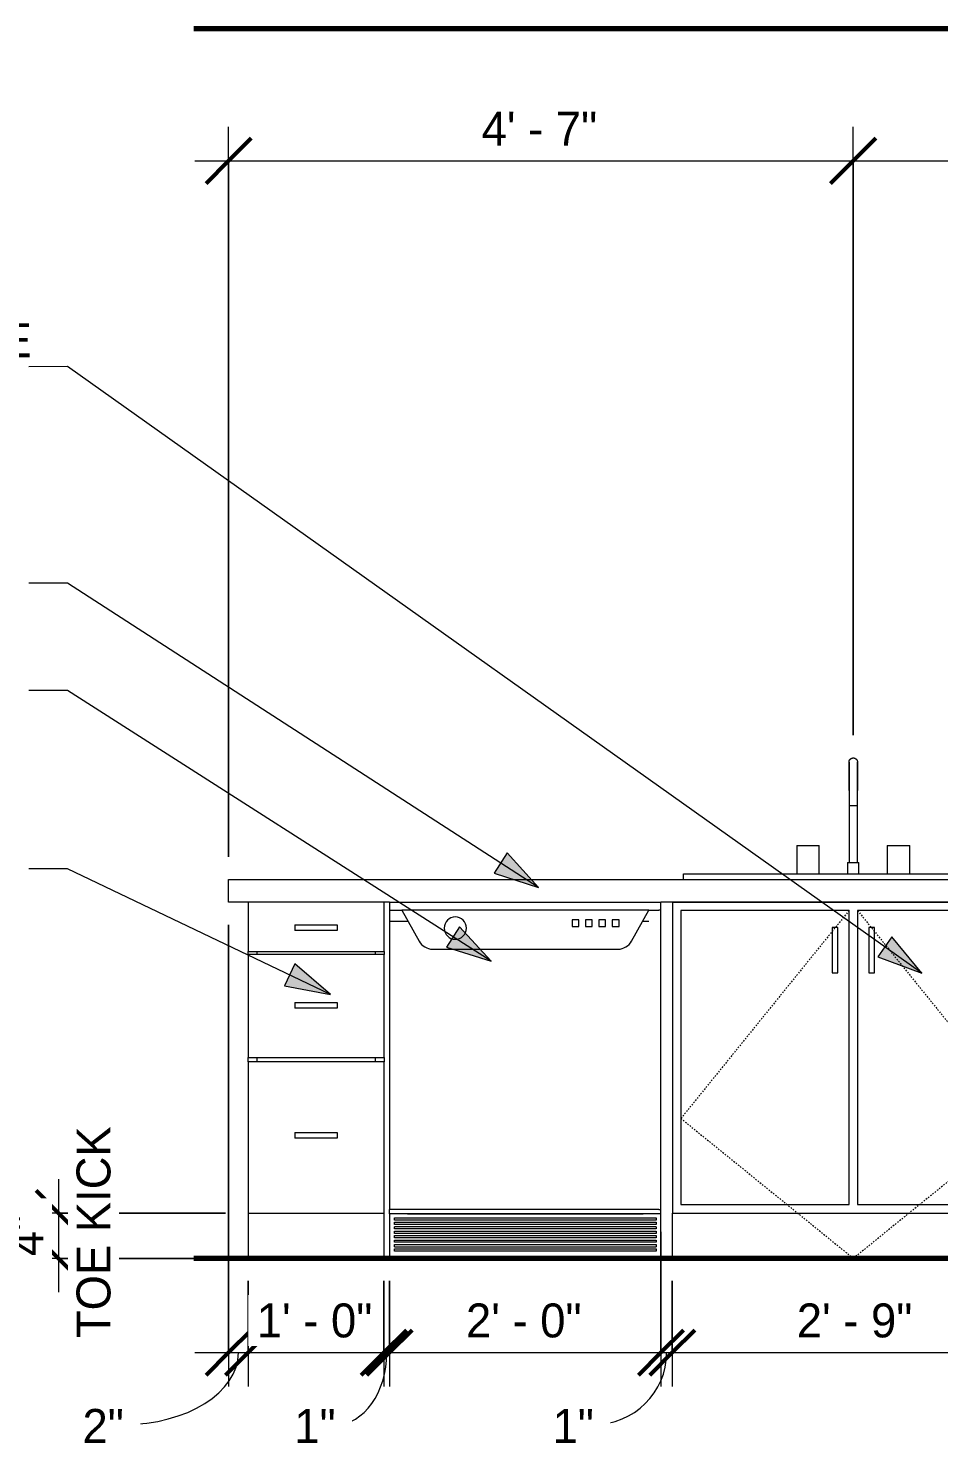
# Model space of a CAD drawing. Header units: inches. Extents: x 3011 to 5543, y -20 to 12119.
# Drawn here: x 3949.4 to 4029.8, y -17.3 to 108.7 of the extents above; entities that cross this region are included whole.
import ezdxf

# ---------------------------------------------------------------- set-up
doc = ezdxf.new("R2010")
doc.units = ezdxf.units.IN
doc.header["$MEASUREMENT"] = 0
doc.linetypes.add('Dash', pattern=[0.25, 0.125, -0.125])
for name, color, linetype, lineweight in [('0-2', 10, 'Continuous', 5), ('A-ANNO-DIMS', 211, 'Continuous', 9), ('A-ANNO-DIMS-32', 211, 'Continuous', 9), ('A-FLOR-1', 7, 'Continuous', 70), ('A-WALL-2', 113, 'Continuous', 9), ('G-ANNO-TEXT', 231, 'Continuous', 9), ('P-SANR-FIXT', 6, 'Continuous', 9), ('Q-CASE', 31, 'Continuous', 9), ('Q-CASE-HDLN', 31, 'Dash', 9), ('Q-SPCQ', 91, 'Continuous', 9)]:
    doc.layers.add(name, color=color, linetype=linetype, lineweight=lineweight)
doc.styles.add('Century Gothic', font='ufonts.com_century-gothic.ttf', dxfattribs={"height": 3})
doc.dimstyles.new('OD_1__HACK_2', dxfattribs={"dimscale": 12, "dimtxt": 3.132505, "dimasz": 0.333333, "dimexe": 0.25, "dimexo": 0.166667, "dimgap": 0.041667, "dimtad": 1, "dimdec": 0, "dimzin": 3, "dimdsep": 46, "dimlunit": 4, "dimtxsty": 'Century Gothic', "dimblk1": 'OBLIQUE', "dimblk2": 'OBLIQUE', "dimsah": 1, "dimcen": 0.09, "dimdle": 0.25, "dimazin": 0, "dimtfac": 1, "dimtdec": 4, "dimtix": 1, "dimtmove": 1, "dimatfit": 3, "dimfxl": 1, "dimtvp": 1, "dimtfill": 1, "dimfrac": 2, "dimtolj": 1, "dimtzin": 0, "dimarcsym": 2})
doc.dimstyles.new('OD_1__HACK_2_1', dxfattribs={"dimscale": 12, "dimtxt": 3.132505, "dimasz": 0.333333, "dimexe": 0.25, "dimexo": 0.166667, "dimgap": 0.041667, "dimtad": 1, "dimdec": 0, "dimzin": 3, "dimdsep": 46, "dimlunit": 4, "dimtxsty": 'Century Gothic', "dimblk1": 'OBLIQUE', "dimblk2": 'OBLIQUE', "dimsah": 1, "dimcen": 0.09, "dimdle": 0.25, "dimazin": 0, "dimtfac": 1, "dimtdec": 4, "dimtix": 1, "dimtmove": 0, "dimatfit": 3, "dimfxl": 1, "dimtvp": 1, "dimtfill": 1, "dimfrac": 2, "dimtolj": 1, "dimtzin": 0, "dimarcsym": 2})

# ---------------------------------------------------------------- blocks, each defined once
blk = doc.blocks.new('CTR - 1st Phase - Shell_rvt-5-1ST FLOOR - 1BD ADA TYPE A - KITCHEN - SIDE WING')
at = {"layer": 'A-FLOR-1'}
for p, q in [((-3252.2, 108.75), (-3139.77, 108.75)), ((-3139.77, 0), (-3252.2, 0))]:
    blk.add_line(p, q, dxfattribs=at)
blk = doc.blocks.new('Vanity Cabinet-Double Door-ADA - 33_ ADA-2763631-1ST FLOOR - 1BD ADA TYPE A - KITCHEN - SIDE WING')
at = {"layer": 'Q-CASE'}
for p, q in [((-3209.87, 31.5), (-3177.87, 31.5)), ((-3209.87, 31.5), (-3209.87, 4)), ((-3194.25, 30.75), (-3209.12, 30.75)), ((-3209.12, 30.75), (-3209.12, 4.75)), ((-3194.25, 4.75), (-3194.25, 30.75)), ((-3178.62, 30.75), (-3193.5, 30.75)), ((-3193.5, 30.75), (-3193.5, 4.75)), ((-3178.62, 4.75), (-3178.62, 30.75)), ((-3177.87, 4), (-3177.87, 31.5)), ((-3195.75, 29.25), (-3195.75, 25.25)), ((-3195.25, 29.25), (-3195.75, 29.25)), ((-3195.25, 25.25), (-3195.25, 29.25)), ((-3192.5, 29.25), (-3192.5, 25.25)), ((-3192, 29.25), (-3192.5, 29.25)), ((-3192, 25.25), (-3192, 29.25)), ((-3195.75, 25.25), (-3195.25, 25.25)), ((-3192.5, 25.25), (-3192, 25.25)), ((-3209.87, 4), (-3177.87, 4)), ((-3209.87, 0), (-3209.87, 4)), ((-3209.12, 4.75), (-3194.25, 4.75)), ((-3193.5, 4.75), (-3178.62, 4.75)), ((-3177.87, 0), (-3177.87, 4))]:
    blk.add_line(p, q, dxfattribs=at)
at = {"layer": 'Q-CASE-HDLN'}
for p, q in [((-3194.25, 30.75), (-3209.12, 12.37)), ((-3193.5, 30.75), (-3178.62, 12.37)), ((-3209.12, 12.37), (-3193.87, 0)), ((-3178.62, 12.37), (-3193.87, 0))]:
    blk.add_line(p, q, dxfattribs=at)
blk = doc.blocks.new('Base Cabinet 3 Drawer 230 - Base Cabinet 3 Drawer 230 12_ ADA-2763912-1ST FLOOR - 1BD ADA TYPE A - KITCHEN - SIDE WING')
at = {"layer": 'Q-CASE'}
for p, q in [((-3247.37, 31.5), (-3247.37, 27.12)), ((-3235.37, 31.5), (-3247.37, 31.5)), ((-3235.37, 27.12), (-3235.37, 31.5)), ((-3243.25, 29.5), (-3239.5, 29.5)), ((-3243.25, 29.5), (-3243.25, 29)), ((-3239.5, 29), (-3243.25, 29)), ((-3239.5, 29.5), (-3239.5, 29)), ((-3247.37, 27.12), (-3235.37, 27.12)), ((-3247.37, 26.87), (-3247.37, 27.12)), ((-3247.37, 26.87), (-3247.37, 17.75)), ((-3235.37, 26.87), (-3247.37, 26.87)), ((-3246.62, 27.12), (-3246.62, 26.87)), ((-3236.12, 26.87), (-3236.12, 27.12)), ((-3235.37, 27.12), (-3235.37, 26.87)), ((-3235.37, 17.75), (-3235.37, 26.87)), ((-3243.25, 22.63), (-3239.5, 22.63)), ((-3243.25, 22.63), (-3243.25, 22.12)), ((-3239.5, 22.12), (-3243.25, 22.12)), ((-3239.5, 22.63), (-3239.5, 22.12)), ((-3247.37, 17.75), (-3235.37, 17.75)), ((-3247.37, 17.37), (-3247.37, 17.75)), ((-3246.62, 17.75), (-3246.62, 17.37)), ((-3236.12, 17.37), (-3236.12, 17.75)), ((-3235.37, 17.75), (-3235.37, 17.37)), ((-3247.37, 17.37), (-3247.37, 4)), ((-3235.37, 17.37), (-3247.37, 17.37)), ((-3235.37, 4), (-3235.37, 17.37)), ((-3243.25, 11.13), (-3239.5, 11.13)), ((-3243.25, 11.13), (-3243.25, 10.62)), ((-3239.5, 10.62), (-3243.25, 10.62)), ((-3239.5, 11.13), (-3239.5, 10.62)), ((-3247.37, 4), (-3235.37, 4)), ((-3247.37, 4), (-3247.37, 0)), ((-3235.37, 0), (-3235.37, 4))]:
    blk.add_line(p, q, dxfattribs=at)
blk = doc.blocks.new('DIMBLOCK62-1ST FLOOR - 1BD ADA TYPE A - KITCHEN - SIDE WING')
at = {"layer": 'A-ANNO-DIMS-32'}
for p, q in [((3952.05, 7), (3952.05, -3)), ((3966.81, 4), (3949.05, 4)), ((3952.05, 4), (3966.81, 4)), ((3966.81, 0), (3949.05, 0)), ((3952.05, 0), (3966.81, 0))]:
    blk.add_line(p, q, dxfattribs=at)
at = {"layer": 'A-ANNO-DIMS-32', "lineweight": 50}
for p, q in [((3952.05, 4), (3950.05, 6)), ((3952.05, 4), (3954.05, 2)), ((3952.05, 0), (3950.05, 2)), ((3952.05, 0), (3954.05, -2))]:
    blk.add_line(p, q, dxfattribs=at)
at = {"layer": 'A-ANNO-DIMS-32', "color": 0, "char_height": 3, "attachment_point": 1, "rotation": 90, "line_spacing_factor": 0.984502, "style": 'Century Gothic', "bg_fill": 3, "box_fill_scale": 1.25, "bg_fill_color": 256, "bg_fill_true_color": 13158600, "bg_fill_transparency": 0}
for s, insert, width in [('TOE KICK', (3953.63, -7.05), 21.7187), ('4"', (3947.7, 0.19), 4.3557)]:
    blk.add_mtext(s, dxfattribs=dict(at, insert=insert, width=width))
blk = doc.blocks.new('_Oblique')
at = {"color": 0, "linetype": 'ByBlock', "lineweight": -2}
blk.add_line((-0.5, -0.5), (0.5, 0.5), dxfattribs=at)
blk = doc.blocks.new('DIMBLOCK63-1ST FLOOR - 1BD ADA TYPE A - KITCHEN - SIDE WING')
at = {"layer": 'A-ANNO-DIMS-32'}
for p, q in [((3967.08, 35.5), (3967.08, 100.05)), ((4022.31, 46.25), (4022.31, 100.05)), ((3964.08, 97.05), (4022.31, 97.05)), ((3967.08, 97.05), (3967.08, 35.5)), ((4022.31, 97.05), (4022.31, 46.25))]:
    blk.add_line(p, q, dxfattribs=at)
at = {"layer": 'A-ANNO-DIMS-32', "lineweight": 50}
for p, q in [((3967.08, 97.05), (3969.08, 99.05)), ((4022.31, 97.05), (4024.31, 99.05)), ((3967.08, 97.05), (3965.08, 95.05)), ((4022.31, 97.05), (4020.31, 95.05))]:
    blk.add_line(p, q, dxfattribs=at)
at = {"layer": 'A-ANNO-DIMS-32', "color": 0, "insert": (3989.45, 101.39), "char_height": 3, "width": 12.5897, "attachment_point": 1, "line_spacing_factor": 0.984502, "style": 'Century Gothic', "bg_fill": 3, "box_fill_scale": 1.25, "bg_fill_color": 256, "bg_fill_true_color": 13158600, "bg_fill_transparency": 0}
blk.add_mtext('4\' - 7"', dxfattribs=at)
blk = doc.blocks.new('DIMBLOCK64-1ST FLOOR - 1BD ADA TYPE A - KITCHEN - SIDE WING')
at = {"layer": 'A-ANNO-DIMS-32'}
for p, q in [((4022.31, 46.25), (4022.31, 100.05)), ((4061.44, 90), (4061.44, 100.05)), ((4022.31, 97.05), (4061.44, 97.05)), ((4022.31, 97.05), (4022.31, 46.25)), ((4061.44, 97.05), (4061.44, 90))]:
    blk.add_line(p, q, dxfattribs=at)
at = {"layer": 'A-ANNO-DIMS-32', "lineweight": 50}
for p, q in [((4022.31, 97.05), (4024.31, 99.05)), ((4061.44, 97.05), (4063.44, 99.05)), ((4022.31, 97.05), (4020.31, 95.05)), ((4061.44, 97.05), (4059.44, 95.05))]:
    blk.add_line(p, q, dxfattribs=at)
at = {"layer": 'A-ANNO-DIMS-32', "color": 0, "insert": (4036.63, 101.39), "char_height": 3, "width": 12.5897, "attachment_point": 1, "line_spacing_factor": 0.984502, "style": 'Century Gothic', "bg_fill": 3, "box_fill_scale": 1.25, "bg_fill_color": 256, "bg_fill_true_color": 13158600, "bg_fill_transparency": 0}
blk.add_mtext('3\' - 3"', dxfattribs=at)
blk = doc.blocks.new('DIMBLOCK66-1ST FLOOR - 1BD ADA TYPE A - KITCHEN - SIDE WING')
at = {"layer": 'A-ANNO-DIMS-32'}
for p, q in [((3967.08, 29.5), (3967.08, -11.34)), ((3967.08, -8.34), (3967.08, 29.5)), ((3968.81, -2), (3968.81, -11.34)), ((3968.81, -8.34), (3968.81, -2)), ((3964.08, -8.34), (3968.81, -8.34))]:
    blk.add_line(p, q, dxfattribs=at)
at = {"layer": 'A-ANNO-DIMS-32', "lineweight": 50}
for p, q in [((3967.08, -8.34), (3969.08, -6.34)), ((3968.81, -8.34), (3970.81, -6.34)), ((3967.08, -8.34), (3965.08, -10.34)), ((3968.81, -8.34), (3966.81, -10.34))]:
    blk.add_line(p, q, dxfattribs=at)
at = {"layer": 'A-ANNO-DIMS-32'}
blk.add_ellipse((3957.79, -8.34), major_axis=(10.15, 0), ratio=0.627017, start_param=4.712389, end_param=6.283185, dxfattribs=at)
at = {"layer": 'A-ANNO-DIMS-32', "color": 0, "insert": (3954.16, -13.32), "char_height": 3, "width": 4.3557, "attachment_point": 1, "line_spacing_factor": 0.984502, "style": 'Century Gothic', "bg_fill": 3, "box_fill_scale": 1.25, "bg_fill_color": 256, "bg_fill_true_color": 13158600, "bg_fill_transparency": 0}
blk.add_mtext('2"', dxfattribs=at)
blk = doc.blocks.new('DIMBLOCK67-1ST FLOOR - 1BD ADA TYPE A - KITCHEN - SIDE WING')
at = {"layer": 'A-ANNO-DIMS-32'}
for p, q in [((3968.81, -2), (3968.81, -11.34)), ((3968.81, -8.34), (3968.81, -2)), ((3980.81, -2), (3980.81, -11.34)), ((3980.81, -8.34), (3980.81, -2)), ((3968.81, -8.34), (3980.81, -8.34))]:
    blk.add_line(p, q, dxfattribs=at)
at = {"layer": 'A-ANNO-DIMS-32', "lineweight": 50}
for p, q in [((3968.81, -8.34), (3970.81, -6.34)), ((3980.81, -8.34), (3982.81, -6.34)), ((3968.81, -8.34), (3966.81, -10.34)), ((3980.81, -8.34), (3978.81, -10.34))]:
    blk.add_line(p, q, dxfattribs=at)
at = {"layer": 'A-ANNO-DIMS-32', "color": 0, "insert": (3969.57, -3.99), "char_height": 3, "width": 12.5897, "attachment_point": 1, "line_spacing_factor": 0.984502, "style": 'Century Gothic', "bg_fill": 3, "box_fill_scale": 1.25, "bg_fill_color": 256, "bg_fill_true_color": 13158600, "bg_fill_transparency": 0}
blk.add_mtext('1\' - 0"', dxfattribs=at)
blk = doc.blocks.new('DIMBLOCK68-1ST FLOOR - 1BD ADA TYPE A - KITCHEN - SIDE WING')
at = {"layer": 'A-ANNO-DIMS-32'}
for p, q in [((3980.81, -2), (3980.81, -11.34)), ((3980.81, -8.34), (3980.81, -2)), ((3981.31, -2), (3981.31, -11.34)), ((3981.31, -8.34), (3981.31, -2)), ((3980.81, -8.34), (3981.31, -8.34))]:
    blk.add_line(p, q, dxfattribs=at)
at = {"layer": 'A-ANNO-DIMS-32', "lineweight": 50}
for p, q in [((3980.81, -8.34), (3982.81, -6.34)), ((3981.31, -8.34), (3983.31, -6.34)), ((3980.81, -8.34), (3978.81, -10.34)), ((3981.31, -8.34), (3979.31, -10.34))]:
    blk.add_line(p, q, dxfattribs=at)
at = {"layer": 'A-ANNO-DIMS-32'}
blk.add_ellipse((3976.52, -8.34), major_axis=(0, 6.37), ratio=0.71329, start_param=3.141593, end_param=4.712389, dxfattribs=at)
at = {"layer": 'A-ANNO-DIMS-32', "color": 0, "insert": (3972.89, -13.32), "char_height": 3, "width": 4.3557, "attachment_point": 1, "line_spacing_factor": 0.984502, "style": 'Century Gothic', "bg_fill": 3, "box_fill_scale": 1.25, "bg_fill_color": 256, "bg_fill_true_color": 13158600, "bg_fill_transparency": 0}
blk.add_mtext('1"', dxfattribs=at)
blk = doc.blocks.new('DIMBLOCK69-1ST FLOOR - 1BD ADA TYPE A - KITCHEN - SIDE WING')
at = {"layer": 'A-ANNO-DIMS-32'}
for p, q in [((4005.31, 2.33), (4005.31, -11.34)), ((4005.31, -8.34), (4005.31, 2.33)), ((3981.31, -2), (3981.31, -11.34)), ((3981.31, -8.34), (3981.31, -2)), ((3981.31, -8.34), (4005.31, -8.34))]:
    blk.add_line(p, q, dxfattribs=at)
at = {"layer": 'A-ANNO-DIMS-32', "lineweight": 50}
for p, q in [((3981.31, -8.34), (3983.31, -6.34)), ((4005.31, -8.34), (4007.31, -6.34)), ((3981.31, -8.34), (3979.31, -10.34)), ((4005.31, -8.34), (4003.31, -10.34))]:
    blk.add_line(p, q, dxfattribs=at)
at = {"layer": 'A-ANNO-DIMS-32', "color": 0, "insert": (3988.07, -3.99), "char_height": 3, "width": 12.5897, "attachment_point": 1, "line_spacing_factor": 0.984502, "style": 'Century Gothic', "bg_fill": 3, "box_fill_scale": 1.25, "bg_fill_color": 256, "bg_fill_true_color": 13158600, "bg_fill_transparency": 0}
blk.add_mtext('2\' - 0"', dxfattribs=at)
blk = doc.blocks.new('DIMBLOCK70-1ST FLOOR - 1BD ADA TYPE A - KITCHEN - SIDE WING')
at = {"layer": 'A-ANNO-DIMS-32'}
for p, q in [((4005.31, 2.33), (4005.31, -11.34)), ((4005.31, -8.34), (4005.31, 2.33)), ((4006.31, -2), (4006.31, -11.34)), ((4006.31, -8.34), (4006.31, -2)), ((4005.31, -8.34), (4006.31, -8.34))]:
    blk.add_line(p, q, dxfattribs=at)
at = {"layer": 'A-ANNO-DIMS-32', "lineweight": 50}
for p, q in [((4005.31, -8.34), (4007.31, -6.34)), ((4006.31, -8.34), (4008.31, -6.34)), ((4005.31, -8.34), (4003.31, -10.34)), ((4006.31, -8.34), (4004.31, -10.34))]:
    blk.add_line(p, q, dxfattribs=at)
at = {"layer": 'A-ANNO-DIMS-32'}
blk.add_ellipse((3999.35, -8.34), major_axis=(6.46, 0), ratio=0.98541, start_param=4.712389, end_param=6.283185, dxfattribs=at)
at = {"layer": 'A-ANNO-DIMS-32', "color": 0, "insert": (3995.72, -13.32), "char_height": 3, "width": 4.3557, "attachment_point": 1, "line_spacing_factor": 0.984502, "style": 'Century Gothic', "bg_fill": 3, "box_fill_scale": 1.25, "bg_fill_color": 256, "bg_fill_true_color": 13158600, "bg_fill_transparency": 0}
blk.add_mtext('1"', dxfattribs=at)
blk = doc.blocks.new('DIMBLOCK71-1ST FLOOR - 1BD ADA TYPE A - KITCHEN - SIDE WING')
at = {"layer": 'A-ANNO-DIMS-32'}
for p, q in [((4006.31, -2), (4006.31, -11.34)), ((4006.31, -8.34), (4006.31, -2)), ((4038.81, -2), (4038.81, -11.34)), ((4038.81, -8.34), (4038.81, -2)), ((4006.31, -8.34), (4038.81, -8.34))]:
    blk.add_line(p, q, dxfattribs=at)
at = {"layer": 'A-ANNO-DIMS-32', "lineweight": 50}
for p, q in [((4006.31, -8.34), (4008.31, -6.34)), ((4038.81, -8.34), (4040.81, -6.34)), ((4006.31, -8.34), (4004.31, -10.34)), ((4038.81, -8.34), (4036.81, -10.34))]:
    blk.add_line(p, q, dxfattribs=at)
at = {"layer": 'A-ANNO-DIMS-32', "color": 0, "insert": (4017.32, -3.99), "char_height": 3, "width": 12.5897, "attachment_point": 1, "line_spacing_factor": 0.984502, "style": 'Century Gothic', "bg_fill": 3, "box_fill_scale": 1.25, "bg_fill_color": 256, "bg_fill_true_color": 13158600, "bg_fill_transparency": 0}
blk.add_mtext('2\' - 9"', dxfattribs=at)

msp = doc.modelspace()

# ---------------------------------------------------------------- hatches: boundary and pattern name
at = {"layer": 'G-ANNO-TEXT'}
for points in [[(3990.28, 26.27), (3987.49, 29.32), (3986.33, 27.52)], [(4028.37, 25.23), (4025.72, 28.42), (4024.48, 26.67)], [(3976.08, 23.34), (3972.93, 26.03), (3972.01, 24.1)]]:
    msp.add_hatch(color=256, dxfattribs=at).paths.add_polyline_path(points, flags=0)

# ---------------------------------------------------------------- linework, layer by layer
at = {"layer": 'A-WALL-2'}
for p, q in [((3967.08, 33.5), (4050.81, 33.5)), ((3967.08, 31.5), (3967.08, 33.5)), ((3981.31, 31.5), (3967.08, 31.5)), ((4050.79, 31.5), (4005.31, 31.5))]:
    msp.add_line(p, q, dxfattribs=at)
at = {"layer": 'G-ANNO-TEXT'}
for p, q in [((3952.84, 78.85), (3949.41, 78.84)), ((3952.84, 59.7), (3949.41, 59.7)), ((3952.84, 50.22), (3949.41, 50.22)), ((3952.84, 34.43), (3949.41, 34.43)), ((3987.49, 29.32), (3986.33, 27.52)), ((3990.28, 26.27), (3987.49, 29.32)), ((4025.72, 28.42), (4024.48, 26.67)), ((4028.37, 25.23), (4025.72, 28.42)), ((3986.33, 27.52), (3990.28, 26.27)), ((4024.48, 26.67), (4028.37, 25.23)), ((3972.93, 26.03), (3972.01, 24.1)), ((3976.08, 23.34), (3972.93, 26.03)), ((3972.01, 24.1), (3976.08, 23.34))]:
    msp.add_line(p, q, dxfattribs=at)
at = {"layer": 'P-SANR-FIXT'}
for p, q in [((4021.94, 41.38), (4021.94, 35)), ((4021.94, 41.38), (4021.94, 40)), ((4022.69, 35), (4022.69, 41.38)), ((4022.69, 40), (4022.69, 41.38)), ((4022.31, 40), (4021.95, 40)), ((4022.68, 40), (4022.31, 40)), ((4017.31, 36.5), (4017.31, 34)), ((4017.31, 36.5), (4019.31, 36.5)), ((4019.31, 34), (4019.31, 36.5)), ((4025.31, 36.5), (4025.31, 34)), ((4025.31, 36.5), (4027.31, 36.5)), ((4027.31, 34), (4027.31, 36.5)), ((4021.81, 35), (4021.81, 34)), ((4021.81, 35), (4022.81, 35)), ((4022.81, 34), (4022.81, 35)), ((4007.31, 34), (4037.31, 34)), ((4007.31, 33.5), (4007.31, 34))]:
    msp.add_line(p, q, dxfattribs=at)
at = {"layer": 'P-SANR-FIXT', "flags": 128}
for points in [[(4021.94, 43.88), (4021.94, 43.89), (4021.94, 43.9), (4021.94, 43.92), (4021.94, 43.93), (4021.94, 43.95), (4021.95, 43.96), (4021.95, 43.98), (4021.96, 43.99), (4021.96, 44.01), (4021.97, 44.02), (4021.97, 44.03), (4021.98, 44.05), (4021.99, 44.06), (4021.99, 44.07), (4022, 44.09), (4022.01, 44.1), (4022.02, 44.11), (4022.03, 44.12), (4022.04, 44.13), (4022.05, 44.14), (4022.06, 44.15), (4022.07, 44.16), (4022.08, 44.17), (4022.1, 44.18), (4022.11, 44.19), (4022.12, 44.2), (4022.13, 44.21), (4022.15, 44.21), (4022.16, 44.22), (4022.18, 44.22), (4022.19, 44.23), (4022.2, 44.23), (4022.22, 44.24), (4022.23, 44.24), (4022.25, 44.24), (4022.26, 44.25), (4022.28, 44.25), (4022.29, 44.25), (4022.31, 44.25), (4022.31, 44.25)], [(4022.31, 44.25), (4022.33, 44.25), (4022.34, 44.25), (4022.36, 44.25), (4022.37, 44.25), (4022.39, 44.24), (4022.4, 44.24), (4022.42, 44.24), (4022.43, 44.23), (4022.44, 44.23), (4022.46, 44.22), (4022.47, 44.21), (4022.48, 44.21), (4022.5, 44.2), (4022.51, 44.19), (4022.52, 44.18), (4022.54, 44.18), (4022.55, 44.17), (4022.56, 44.16), (4022.57, 44.15), (4022.58, 44.14), (4022.59, 44.13), (4022.6, 44.11), (4022.61, 44.1), (4022.62, 44.09), (4022.63, 44.08), (4022.63, 44.06), (4022.64, 44.05), (4022.65, 44.04), (4022.66, 44.02), (4022.66, 44.01), (4022.67, 44), (4022.67, 43.98), (4022.67, 43.97), (4022.68, 43.95), (4022.68, 43.94), (4022.68, 43.92), (4022.68, 43.91), (4022.69, 43.89), (4022.69, 43.88), (4022.69, 43.88)], [(4021.94, 41.38), (4021.94, 41.47), (4021.94, 41.57), (4021.94, 41.67), (4021.94, 41.77), (4021.94, 41.87), (4021.94, 41.97), (4021.94, 42.07), (4021.94, 42.16), (4021.94, 42.26), (4021.94, 42.35), (4021.94, 42.44), (4021.94, 42.53), (4021.94, 42.62), (4021.94, 42.7), (4021.94, 42.79), (4021.94, 42.87), (4021.94, 42.95), (4021.94, 43.02), (4021.94, 43.1), (4021.94, 43.17), (4021.94, 43.24), (4021.94, 43.3), (4021.94, 43.36), (4021.94, 43.42), (4021.94, 43.48), (4021.94, 43.53), (4021.94, 43.58), (4021.94, 43.63), (4021.94, 43.67), (4021.94, 43.71), (4021.94, 43.74), (4021.94, 43.77), (4021.94, 43.8), (4021.94, 43.82), (4021.94, 43.84), (4021.94, 43.85), (4021.94, 43.86), (4021.94, 43.87), (4021.94, 43.87), (4021.94, 43.88)], [(4021.94, 43.88), (4021.94, 43.87), (4021.94, 43.87), (4021.94, 43.86), (4021.94, 43.84), (4021.94, 43.83), (4021.94, 43.8), (4021.94, 43.78), (4021.94, 43.75), (4021.94, 43.71), (4021.94, 43.68), (4021.94, 43.64), (4021.94, 43.59), (4021.94, 43.54), (4021.94, 43.49), (4021.94, 43.44), (4021.94, 43.38), (4021.94, 43.32), (4021.94, 43.25), (4021.94, 43.19), (4021.94, 43.12), (4021.94, 43.04), (4021.94, 42.97), (4021.94, 42.89), (4021.94, 42.81), (4021.94, 42.73), (4021.94, 42.64), (4021.94, 42.55), (4021.94, 42.46), (4021.94, 42.37), (4021.94, 42.28), (4021.94, 42.19), (4021.94, 42.09), (4021.94, 42), (4021.94, 41.9), (4021.94, 41.8), (4021.94, 41.7), (4021.94, 41.6), (4021.94, 41.5), (4021.94, 41.4), (4021.94, 41.38)], [(4022.69, 43.88), (4022.69, 43.87), (4022.69, 43.87), (4022.69, 43.86), (4022.69, 43.84), (4022.69, 43.83), (4022.69, 43.8), (4022.69, 43.78), (4022.69, 43.75), (4022.69, 43.71), (4022.69, 43.68), (4022.69, 43.64), (4022.69, 43.59), (4022.69, 43.54), (4022.69, 43.49), (4022.69, 43.44), (4022.69, 43.38), (4022.69, 43.32), (4022.69, 43.25), (4022.69, 43.19), (4022.69, 43.12), (4022.69, 43.04), (4022.69, 42.97), (4022.69, 42.89), (4022.69, 42.81), (4022.69, 42.73), (4022.69, 42.64), (4022.69, 42.55), (4022.69, 42.46), (4022.69, 42.37), (4022.69, 42.28), (4022.69, 42.19), (4022.69, 42.09), (4022.69, 42), (4022.69, 41.9), (4022.69, 41.8), (4022.69, 41.7), (4022.69, 41.6), (4022.69, 41.5), (4022.69, 41.4), (4022.69, 41.38)], [(4022.69, 41.38), (4022.69, 41.47), (4022.69, 41.57), (4022.69, 41.67), (4022.69, 41.77), (4022.69, 41.87), (4022.69, 41.97), (4022.69, 42.07), (4022.69, 42.16), (4022.69, 42.26), (4022.69, 42.35), (4022.69, 42.44), (4022.69, 42.53), (4022.69, 42.62), (4022.69, 42.7), (4022.69, 42.79), (4022.69, 42.87), (4022.69, 42.95), (4022.69, 43.02), (4022.69, 43.1), (4022.69, 43.17), (4022.69, 43.24), (4022.69, 43.3), (4022.69, 43.36), (4022.69, 43.42), (4022.69, 43.48), (4022.69, 43.53), (4022.69, 43.58), (4022.69, 43.63), (4022.69, 43.67), (4022.69, 43.71), (4022.69, 43.74), (4022.69, 43.77), (4022.69, 43.8), (4022.69, 43.82), (4022.69, 43.84), (4022.69, 43.85), (4022.69, 43.86), (4022.69, 43.87), (4022.69, 43.87), (4022.69, 43.88)]]:
    msp.add_lwpolyline(points, dxfattribs=at)
at = {"layer": 'Q-SPCQ'}
for p, q in [((3981.31, 31.5), (3981.31, 29.79)), ((3981.31, 31.5), (3981.51, 31.5)), ((3981.31, 30.79), (3981.31, 4.33)), ((3981.31, 30.79), (3981.51, 30.79)), ((3981.51, 31.5), (4004.24, 31.5)), ((3981.51, 30.79), (3982.4, 30.79)), ((4004.22, 30.79), (3982.4, 30.79)), ((3982.4, 30.79), (3983.92, 28.06)), ((4002.7, 28.06), (4004.22, 30.79)), ((4004.22, 30.79), (4005.11, 30.79)), ((4004.24, 31.5), (4005.31, 31.5)), ((4005.31, 30.79), (4005.11, 30.79)), ((4005.31, 29.79), (4005.31, 31.5)), ((4005.31, 4.33), (4005.31, 30.79)), ((3981.51, 29.79), (3981.31, 29.79)), ((3982.96, 29.79), (3981.51, 29.79)), ((3998.05, 29.94), (3997.46, 29.94)), ((3997.46, 29.94), (3997.46, 29.35)), ((3997.46, 29.35), (3998.05, 29.35)), ((3998.05, 29.35), (3998.05, 29.94)), ((3999.23, 29.94), (3998.64, 29.94)), ((3998.64, 29.94), (3998.64, 29.35)), ((3998.64, 29.35), (3999.23, 29.35)), ((3999.23, 29.35), (3999.23, 29.94)), ((4000.41, 29.94), (3999.82, 29.94)), ((3999.82, 29.94), (3999.82, 29.35)), ((3999.82, 29.35), (4000.41, 29.35)), ((4000.41, 29.35), (4000.41, 29.94)), ((4001.6, 29.94), (4001, 29.94)), ((4001, 29.94), (4001, 29.35)), ((4001, 29.35), (4001.6, 29.35)), ((4001.6, 29.35), (4001.6, 29.94)), ((4004.24, 29.79), (4003.66, 29.79)), ((3985.13, 27.35), (4001.5, 27.35)), ((3981.31, 3.94), (3981.31, 4.33)), ((3981.51, 4.33), (3981.31, 4.33)), ((3981.31, 3.94), (3981.31, 0)), ((4005.31, 3.94), (3981.31, 3.94)), ((4005.11, 4.33), (3981.51, 4.33)), ((3982.89, 3.94), (4003.74, 3.94)), ((4005.11, 4.33), (4005.31, 4.33)), ((4005.31, 3.94), (4005.31, 4.33)), ((4005.31, 0), (4005.31, 3.94)), ((3981.74, 3.39), (3981.74, 3.59)), ((3981.74, 3.59), (3982.89, 3.59)), ((3982.89, 3.39), (3981.74, 3.39)), ((3981.74, 3), (3981.74, 3.2)), ((3981.74, 3.2), (3982.89, 3.2)), ((3982.89, 3), (3981.74, 3)), ((3981.74, 2.61), (3981.74, 2.8)), ((3982.89, 2.8), (3981.74, 2.8)), ((3982.89, 2.61), (3981.74, 2.61)), ((3982.89, 3.59), (4003.74, 3.59)), ((4003.74, 3.39), (3982.89, 3.39)), ((3982.89, 3.2), (4003.74, 3.2)), ((4003.74, 3), (3982.89, 3)), ((4003.74, 2.8), (3982.89, 2.8)), ((4003.74, 2.61), (3982.89, 2.61)), ((4003.74, 3.59), (4004.89, 3.59)), ((4004.89, 3.39), (4003.74, 3.39)), ((4003.74, 3.2), (4004.89, 3.2)), ((4004.89, 3), (4003.74, 3)), ((4004.89, 2.8), (4003.74, 2.8)), ((4004.89, 2.61), (4003.74, 2.61)), ((4004.89, 3.59), (4004.89, 3.39)), ((4004.89, 3.2), (4004.89, 3)), ((4004.89, 2.8), (4004.89, 2.61)), ((3981.74, 2.21), (3981.74, 2.41)), ((3981.74, 2.41), (3982.89, 2.41)), ((3982.89, 2.21), (3981.74, 2.21)), ((3981.74, 1.82), (3981.74, 2.02)), ((3981.74, 2.02), (3982.89, 2.02)), ((3982.89, 1.82), (3981.74, 1.82)), ((3981.74, 1.43), (3981.74, 1.62)), ((3981.74, 1.62), (3982.89, 1.62)), ((3982.89, 1.43), (3981.74, 1.43)), ((3982.89, 2.41), (4003.74, 2.41)), ((4003.74, 2.21), (3982.89, 2.21)), ((3982.89, 2.02), (4003.74, 2.02)), ((4003.74, 1.82), (3982.89, 1.82)), ((3982.89, 1.62), (4003.74, 1.62)), ((4003.74, 1.43), (3982.89, 1.43)), ((4003.74, 2.41), (4004.89, 2.41)), ((4004.89, 2.21), (4003.74, 2.21)), ((4003.74, 2.02), (4004.89, 2.02)), ((4004.89, 1.82), (4003.74, 1.82)), ((4003.74, 1.62), (4004.89, 1.62)), ((4004.89, 1.43), (4003.74, 1.43)), ((4004.89, 2.41), (4004.89, 2.21)), ((4004.89, 2.02), (4004.89, 1.82)), ((4004.89, 1.62), (4004.89, 1.43)), ((3981.74, 1.03), (3981.74, 1.23)), ((3981.74, 1.23), (3982.89, 1.23)), ((3981.74, 1.03), (3982.89, 1.03)), ((3981.74, 0.64), (3981.74, 0.84)), ((3981.74, 0.84), (3982.89, 0.84)), ((3982.89, 0.64), (3981.74, 0.64)), ((3982.89, 1.23), (4003.74, 1.23)), ((3982.89, 1.03), (4003.74, 1.03)), ((3982.89, 0.84), (4003.74, 0.84)), ((4003.74, 0.64), (3982.89, 0.64)), ((4003.74, 1.23), (4004.89, 1.23)), ((4003.74, 1.03), (4004.89, 1.03)), ((4003.74, 0.84), (4004.89, 0.84)), ((4004.89, 0.64), (4003.74, 0.64)), ((4004.89, 1.23), (4004.89, 1.03)), ((4004.89, 0.84), (4004.89, 0.64))]:
    msp.add_line(p, q, dxfattribs=at)
for centre, radius, start, end in [((3987.12, 29.2), 0.984, 90, 270), ((3987.12, 29.2), 0.984, 270, 90), ((3985.13, 28.72), 1.38, 209, 270), ((4001.5, 28.72), 1.38, 270, 331)]:
    msp.add_arc(centre, radius, start, end, dxfattribs=at)

# ---------------------------------------------------------------- block references
at = {"layer": '0-2'}
msp.add_blockref('CTR - 1st Phase - Shell_rvt-5-1ST FLOOR - 1BD ADA TYPE A - KITCHEN - SIDE WING', (7216.19, 0), dxfattribs=at)
at = {"layer": 'Q-CASE'}
for name in ['Base Cabinet 3 Drawer 230 - Base Cabinet 3 Drawer 230 12_ ADA-2763912-1ST FLOOR - 1BD ADA TYPE A - KITCHEN - SIDE WING', 'Vanity Cabinet-Double Door-ADA - 33_ ADA-2763631-1ST FLOOR - 1BD ADA TYPE A - KITCHEN - SIDE WING']:
    msp.add_blockref(name, (7216.19, 0), dxfattribs=at)

# ---------------------------------------------------------------- texts
at = {"layer": 'G-ANNO-TEXT', "insert": (3898.4, 82.68), "char_height": 3, "width": 61.812, "attachment_point": 1, "style": 'Century Gothic'}
msp.add_mtext('REMOVABLE DOORS (SEE', dxfattribs=at)

# ---------------------------------------------------------------- next in the draw order: dimensions: what is measured, and where the dimension line sits
at = {"layer": 'A-ANNO-DIMS'}
dim = msp.add_linear_dim(base=(4022.31, 97.05), p1=(3967.08, 33.5), p2=(4022.31, 44.25), dimstyle='OD_1__HACK_2_1', override={"dimpost": '<>', "dimfxl": 56.270442}, dxfattribs=at)
dim.commit()
dim.dimension.update_dxf_attribs({"geometry": 'DIMBLOCK63-1ST FLOOR - 1BD ADA TYPE A - KITCHEN - SIDE WING', "text_midpoint": (3994.69, 99.12)})
dim = msp.add_linear_dim(base=(3952.05, 0), p1=(3968.81, 4), p2=(3968.81, 0), angle=90, text='<>\\XTOE KICK', dimstyle='OD_1__HACK_2_1', override={"dimpost": '<>', "dimfxl": 4}, dxfattribs=at)
dim.commit()
dim.dimension.update_dxf_attribs({"geometry": 'DIMBLOCK62-1ST FLOOR - 1BD ADA TYPE A - KITCHEN - SIDE WING', "text_midpoint": (3952.05, 2)})

# ---------------------------------------------------------------- next in the draw order: hatches: boundary and pattern name
at = {"layer": 'G-ANNO-TEXT'}
msp.add_hatch(color=256, dxfattribs=at).paths.add_polyline_path([(3994.49, 32.8), (3991.72, 35.87), (3990.55, 34.07)], flags=0)

# ---------------------------------------------------------------- next in the draw order: linework, layer by layer
for p, q in [((3994.49, 32.8), (3952.84, 59.7)), ((3991.72, 35.87), (3990.55, 34.07)), ((3994.49, 32.8), (3991.72, 35.87)), ((3990.55, 34.07), (3994.49, 32.8))]:
    msp.add_line(p, q, dxfattribs=at)

# ---------------------------------------------------------------- next in the draw order: dimensions: what is measured, and where the dimension line sits
at = {"layer": 'A-ANNO-DIMS'}
dim = msp.add_linear_dim(base=(4061.44, 97.05), p1=(4022.31, 44.25), p2=(4061.44, 88), dimstyle='OD_1__HACK_2_1', override={"dimpost": '<>', "dimfxl": 58.692658}, dxfattribs=at)
dim.commit()
dim.dimension.update_dxf_attribs({"geometry": 'DIMBLOCK64-1ST FLOOR - 1BD ADA TYPE A - KITCHEN - SIDE WING', "text_midpoint": (4041.87, 99.12)})
dim = msp.add_linear_dim(base=(3968.81, -8.34), p1=(3967.08, 31.5), p2=(3968.81, 0), dimstyle='OD_1__HACK_2', override={"dimpost": '<>', "dimfxl": 31.547693}, dxfattribs=at)
dim.commit()
dim.dimension.update_dxf_attribs({"geometry": 'DIMBLOCK66-1ST FLOOR - 1BD ADA TYPE A - KITCHEN - SIDE WING', "text_midpoint": (3956.34, -15.32), "dimtype": 160})

# ---------------------------------------------------------------- next in the draw order: linework, layer by layer
at = {"layer": 'G-ANNO-TEXT'}
for p, q in [((4028.37, 25.23), (3952.84, 78.85)), ((3990.28, 26.27), (3952.84, 50.22)), ((3976.08, 23.34), (3952.84, 34.43))]:
    msp.add_line(p, q, dxfattribs=at)

# ---------------------------------------------------------------- next in the draw order: dimensions: what is measured, and where the dimension line sits
at = {"layer": 'A-ANNO-DIMS'}
dim = msp.add_linear_dim(base=(3980.81, -8.34), p1=(3968.81, 0), p2=(3980.81, 0), dimstyle='OD_1__HACK_2_1', override={"dimpost": '<>', "dimfxl": 12}, dxfattribs=at)
dim.commit()
dim.dimension.update_dxf_attribs({"geometry": 'DIMBLOCK67-1ST FLOOR - 1BD ADA TYPE A - KITCHEN - SIDE WING', "text_midpoint": (3974.81, -6.26)})

# ---------------------------------------------------------------- next in the draw order: dimensions: what is measured, and where the dimension line sits
dim = msp.add_linear_dim(base=(3981.31139305, -8.33671568), p1=(3980.81139305, 0), p2=(3981.31139305, 0), dimstyle='OD_1__HACK_2', override={"dimpost": '<>', "dimfxl": 0.5}, dxfattribs=at)
dim.commit()
dim.dimension.update_dxf_attribs({"geometry": 'DIMBLOCK68-1ST FLOOR - 1BD ADA TYPE A - KITCHEN - SIDE WING', "text_midpoint": (3975.06783022, -15.31990839), "dimtype": 160})

# ---------------------------------------------------------------- next in the draw order: dimensions: what is measured, and where the dimension line sits
dim = msp.add_linear_dim(base=(4005.31, -8.34), p1=(3981.31, 0), p2=(4005.31, 4.33), dimstyle='OD_1__HACK_2_1', override={"dimpost": '<>', "dimfxl": 24.3876}, dxfattribs=at)
dim.commit()
dim.dimension.update_dxf_attribs({"geometry": 'DIMBLOCK69-1ST FLOOR - 1BD ADA TYPE A - KITCHEN - SIDE WING', "text_midpoint": (3993.31, -6.26)})

# ---------------------------------------------------------------- next in the draw order: dimensions: what is measured, and where the dimension line sits
dim = msp.add_linear_dim(base=(4006.31, -8.34), p1=(4005.31, 4.33), p2=(4006.31, 0), dimstyle='OD_1__HACK_2', override={"dimpost": '<>', "dimfxl": 4.444664}, dxfattribs=at)
dim.commit()
dim.dimension.update_dxf_attribs({"geometry": 'DIMBLOCK70-1ST FLOOR - 1BD ADA TYPE A - KITCHEN - SIDE WING', "text_midpoint": (3997.9, -15.32), "dimtype": 160})

# ---------------------------------------------------------------- next in the draw order: dimensions: what is measured, and where the dimension line sits
dim = msp.add_linear_dim(base=(4038.81139305, -8.33671568), p1=(4006.31139305, 0), p2=(4038.81139305, 0), dimstyle='OD_1__HACK_2_1', override={"dimpost": '<>', "dimfxl": 32.5}, dxfattribs=at)
dim.commit()
dim.dimension.update_dxf_attribs({"geometry": 'DIMBLOCK71-1ST FLOOR - 1BD ADA TYPE A - KITCHEN - SIDE WING', "text_midpoint": (4022.56139305, -6.2612568)})

doc.saveas('drawing.dxf')
